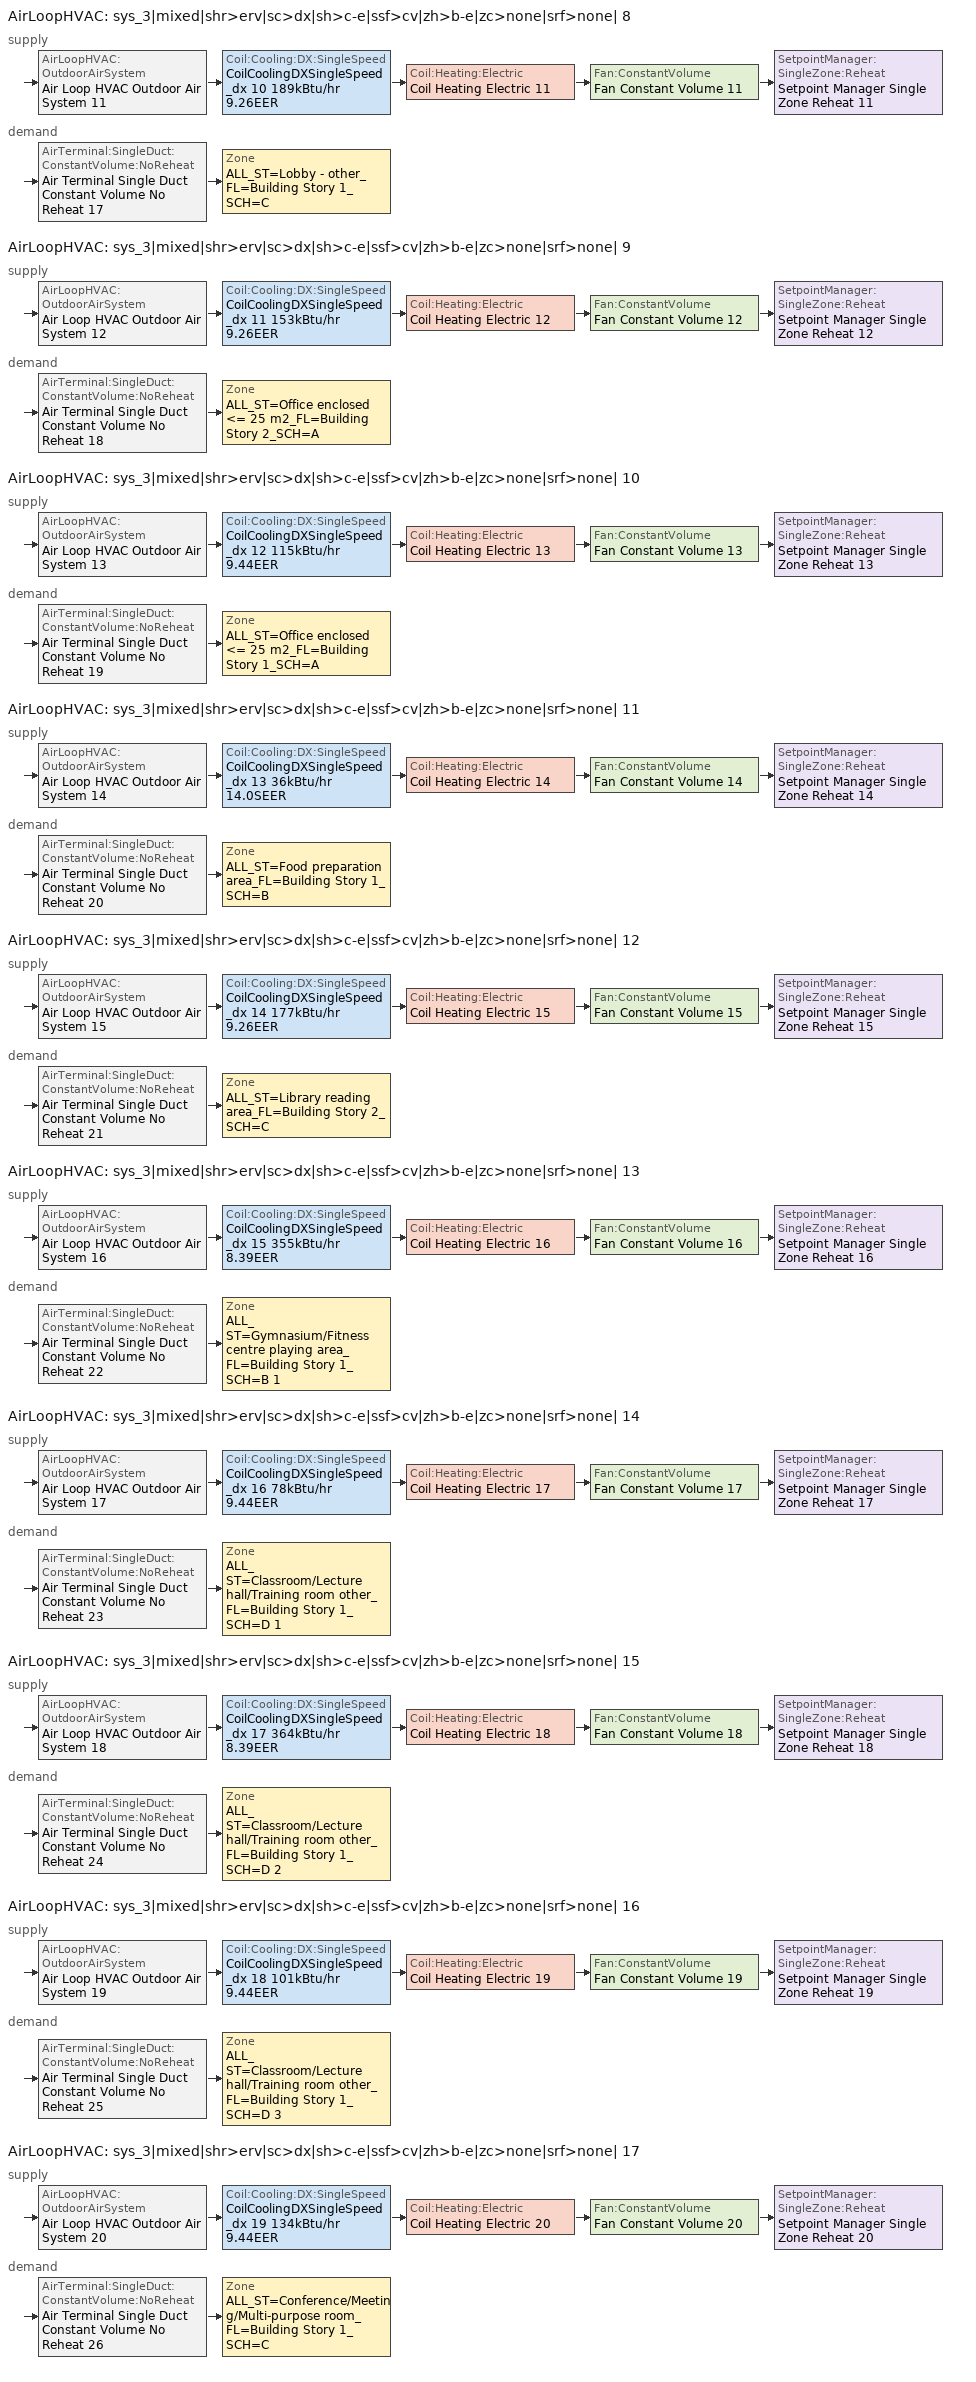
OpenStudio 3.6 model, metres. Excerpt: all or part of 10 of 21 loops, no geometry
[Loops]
AirLoopHVAC 'sys_3|mixed|shr>erv|sc>dx|sh>c-e|ssf>cv|zh>b-e|zc>none|srf>none| 8'
 supply: AirLoopHVAC:OutdoorAirSystem 'Air Loop HVAC Outdoor Air System 11' > Coil:Cooling:DX:SingleSpeed 'CoilCoolingDXSingleSpeed_dx 10 189kBtu/hr 9.26EER' > Coil:Heating:Electric 'Coil Heating Electric 11' > Fan:ConstantVolume 'Fan Constant Volume 11' > SetpointManager:SingleZone:Reheat 'Setpoint Manager Single Zone Reheat 11'
 demand: AirTerminal:SingleDuct:ConstantVolume:NoReheat 'Air Terminal Single Duct Constant Volume No Reheat 17' > Zone 'ALL_ST=Lobby - other_FL=Building Story 1_SCH=C'
AirLoopHVAC 'sys_3|mixed|shr>erv|sc>dx|sh>c-e|ssf>cv|zh>b-e|zc>none|srf>none| 9'
 supply: AirLoopHVAC:OutdoorAirSystem 'Air Loop HVAC Outdoor Air System 12' > Coil:Cooling:DX:SingleSpeed 'CoilCoolingDXSingleSpeed_dx 11 153kBtu/hr 9.26EER' > Coil:Heating:Electric 'Coil Heating Electric 12' > Fan:ConstantVolume 'Fan Constant Volume 12' > SetpointManager:SingleZone:Reheat 'Setpoint Manager Single Zone Reheat 12'
 demand: AirTerminal:SingleDuct:ConstantVolume:NoReheat 'Air Terminal Single Duct Constant Volume No Reheat 18' > Zone 'ALL_ST=Office enclosed <= 25 m2_FL=Building Story 2_SCH=A'
AirLoopHVAC 'sys_3|mixed|shr>erv|sc>dx|sh>c-e|ssf>cv|zh>b-e|zc>none|srf>none| 10'
 supply: AirLoopHVAC:OutdoorAirSystem 'Air Loop HVAC Outdoor Air System 13' > Coil:Cooling:DX:SingleSpeed 'CoilCoolingDXSingleSpeed_dx 12 115kBtu/hr 9.44EER' > Coil:Heating:Electric 'Coil Heating Electric 13' > Fan:ConstantVolume 'Fan Constant Volume 13' > SetpointManager:SingleZone:Reheat 'Setpoint Manager Single Zone Reheat 13'
 demand: AirTerminal:SingleDuct:ConstantVolume:NoReheat 'Air Terminal Single Duct Constant Volume No Reheat 19' > Zone 'ALL_ST=Office enclosed <= 25 m2_FL=Building Story 1_SCH=A'
AirLoopHVAC 'sys_3|mixed|shr>erv|sc>dx|sh>c-e|ssf>cv|zh>b-e|zc>none|srf>none| 11'
 supply: AirLoopHVAC:OutdoorAirSystem 'Air Loop HVAC Outdoor Air System 14' > Coil:Cooling:DX:SingleSpeed 'CoilCoolingDXSingleSpeed_dx 13 36kBtu/hr 14.0SEER' > Coil:Heating:Electric 'Coil Heating Electric 14' > Fan:ConstantVolume 'Fan Constant Volume 14' > SetpointManager:SingleZone:Reheat 'Setpoint Manager Single Zone Reheat 14'
 demand: AirTerminal:SingleDuct:ConstantVolume:NoReheat 'Air Terminal Single Duct Constant Volume No Reheat 20' > Zone 'ALL_ST=Food preparation area_FL=Building Story 1_SCH=B'
AirLoopHVAC 'sys_3|mixed|shr>erv|sc>dx|sh>c-e|ssf>cv|zh>b-e|zc>none|srf>none| 12'
 supply: AirLoopHVAC:OutdoorAirSystem 'Air Loop HVAC Outdoor Air System 15' > Coil:Cooling:DX:SingleSpeed 'CoilCoolingDXSingleSpeed_dx 14 177kBtu/hr 9.26EER' > Coil:Heating:Electric 'Coil Heating Electric 15' > Fan:ConstantVolume 'Fan Constant Volume 15' > SetpointManager:SingleZone:Reheat 'Setpoint Manager Single Zone Reheat 15'
 demand: AirTerminal:SingleDuct:ConstantVolume:NoReheat 'Air Terminal Single Duct Constant Volume No Reheat 21' > Zone 'ALL_ST=Library reading area_FL=Building Story 2_SCH=C'
AirLoopHVAC 'sys_3|mixed|shr>erv|sc>dx|sh>c-e|ssf>cv|zh>b-e|zc>none|srf>none| 13'
 supply: AirLoopHVAC:OutdoorAirSystem 'Air Loop HVAC Outdoor Air System 16' > Coil:Cooling:DX:SingleSpeed 'CoilCoolingDXSingleSpeed_dx 15 355kBtu/hr 8.39EER' > Coil:Heating:Electric 'Coil Heating Electric 16' > Fan:ConstantVolume 'Fan Constant Volume 16' > SetpointManager:SingleZone:Reheat 'Setpoint Manager Single Zone Reheat 16'
 demand: AirTerminal:SingleDuct:ConstantVolume:NoReheat 'Air Terminal Single Duct Constant Volume No Reheat 22' > Zone 'ALL_ST=Gymnasium/Fitness centre playing area_FL=Building Story 1_SCH=B 1'
AirLoopHVAC 'sys_3|mixed|shr>erv|sc>dx|sh>c-e|ssf>cv|zh>b-e|zc>none|srf>none| 14'
 supply: AirLoopHVAC:OutdoorAirSystem 'Air Loop HVAC Outdoor Air System 17' > Coil:Cooling:DX:SingleSpeed 'CoilCoolingDXSingleSpeed_dx 16 78kBtu/hr 9.44EER' > Coil:Heating:Electric 'Coil Heating Electric 17' > Fan:ConstantVolume 'Fan Constant Volume 17' > SetpointManager:SingleZone:Reheat 'Setpoint Manager Single Zone Reheat 17'
 demand: AirTerminal:SingleDuct:ConstantVolume:NoReheat 'Air Terminal Single Duct Constant Volume No Reheat 23' > Zone 'ALL_ST=Classroom/Lecture hall/Training room other_FL=Building Story 1_SCH=D 1'
AirLoopHVAC 'sys_3|mixed|shr>erv|sc>dx|sh>c-e|ssf>cv|zh>b-e|zc>none|srf>none| 15'
 supply: AirLoopHVAC:OutdoorAirSystem 'Air Loop HVAC Outdoor Air System 18' > Coil:Cooling:DX:SingleSpeed 'CoilCoolingDXSingleSpeed_dx 17 364kBtu/hr 8.39EER' > Coil:Heating:Electric 'Coil Heating Electric 18' > Fan:ConstantVolume 'Fan Constant Volume 18' > SetpointManager:SingleZone:Reheat 'Setpoint Manager Single Zone Reheat 18'
 demand: AirTerminal:SingleDuct:ConstantVolume:NoReheat 'Air Terminal Single Duct Constant Volume No Reheat 24' > Zone 'ALL_ST=Classroom/Lecture hall/Training room other_FL=Building Story 1_SCH=D 2'
AirLoopHVAC 'sys_3|mixed|shr>erv|sc>dx|sh>c-e|ssf>cv|zh>b-e|zc>none|srf>none| 16'
 supply: AirLoopHVAC:OutdoorAirSystem 'Air Loop HVAC Outdoor Air System 19' > Coil:Cooling:DX:SingleSpeed 'CoilCoolingDXSingleSpeed_dx 18 101kBtu/hr 9.44EER' > Coil:Heating:Electric 'Coil Heating Electric 19' > Fan:ConstantVolume 'Fan Constant Volume 19' > SetpointManager:SingleZone:Reheat 'Setpoint Manager Single Zone Reheat 19'
 demand: AirTerminal:SingleDuct:ConstantVolume:NoReheat 'Air Terminal Single Duct Constant Volume No Reheat 25' > Zone 'ALL_ST=Classroom/Lecture hall/Training room other_FL=Building Story 1_SCH=D 3'
AirLoopHVAC 'sys_3|mixed|shr>erv|sc>dx|sh>c-e|ssf>cv|zh>b-e|zc>none|srf>none| 17'
 supply: AirLoopHVAC:OutdoorAirSystem 'Air Loop HVAC Outdoor Air System 20' > Coil:Cooling:DX:SingleSpeed 'CoilCoolingDXSingleSpeed_dx 19 134kBtu/hr 9.44EER' > Coil:Heating:Electric 'Coil Heating Electric 20' > Fan:ConstantVolume 'Fan Constant Volume 20' > SetpointManager:SingleZone:Reheat 'Setpoint Manager Single Zone Reheat 20'
 demand: AirTerminal:SingleDuct:ConstantVolume:NoReheat 'Air Terminal Single Duct Constant Volume No Reheat 26' > Zone 'ALL_ST=Conference/Meeting/Multi-purpose room_FL=Building Story 1_SCH=C'
[Sizing:Zone] Zone Cooling Design Supply Air Temperature Input Method=TemperatureDifference; Zone Cooling Design Supply Air Temperature {C}=14; Zone Cooling Design Supply Air Temperature Difference {deltaC}=11; Zone Heating Design Supply Air Temperature Input Method=TemperatureDifference; Zone Heating Design Supply Air Temperature {C}=40; Zone Heating Design Supply Air Temperature Difference {deltaC}=21; Zone Cooling Design Supply Air Humidity Ratio {kg-H2O/kg-air}=0.0085; Zone Heating Design Supply Air Humidity Ratio {kg-H2O/kg-air}=0.008; Zone Heating Sizing Factor=1.3; Zone Cooling Sizing Factor=1.1; Cooling Design Air Flow Method=DesignDay; Heating Design Air Flow Method=DesignDay; Account for Dedicated Outdoor Air System=No; Dedicated Outdoor Air System Control Strategy=NeutralSupplyAir; Dedicated Outdoor Air Low Setpoint Temperature for Design {C}=autosize; Dedicated Outdoor Air High Setpoint Temperature for Design {C}=autosize; Zone Load Sizing Method=Sensible Load Only No Latent Load; Zone Latent Cooling Design Supply Air Humidity Ratio Input Method=HumidityRatioDifference; Zone Cooling Design Supply Air Humidity Ratio Difference {kgWater/kgDryAir}=0.005; Zone Latent Heating Design Supply Air Humidity Ratio Input Method=HumidityRatioDifference; Zone Humidification Design Supply Air Humidity Ratio Difference {kgWater/kgDryAir}=0.005
ALL_ST=Lobby - other_FL=Building Story 1_SCH=C; ALL_ST=Office enclosed <= 25 m2_FL=Building Story 2_SCH=A; ALL_ST=Office enclosed <= 25 m2_FL=Building Story 1_SCH=A; ALL_ST=Food preparation area_FL=Building Story 1_SCH=B; ALL_ST=Library reading area_FL=Building Story 2_SCH=C; ALL_ST=Gymnasium/Fitness centre playing area_FL=Building Story 1_SCH=B 1; ALL_ST=Classroom/Lecture hall/Training room other_FL=Building Story 1_SCH=D 1; ALL_ST=Classroom/Lecture hall/Training room other_FL=Building Story 1_SCH=D 2; ALL_ST=Classroom/Lecture hall/Training room other_FL=Building Story 1_SCH=D 3; ALL_ST=Conference/Meeting/Multi-purpose room_FL=Building Story 1_SCH=C
[Zone equipment]
ALL_ST=Lobby - other_FL=Building Story 1_SCH=C: Zone HVAC Baseboard Convective Electric 17, Air Terminal Single Duct Constant Volume No Reheat 17
ALL_ST=Office enclosed <= 25 m2_FL=Building Story 2_SCH=A: Zone HVAC Baseboard Convective Electric 18, Air Terminal Single Duct Constant Volume No Reheat 18
ALL_ST=Office enclosed <= 25 m2_FL=Building Story 1_SCH=A: Zone HVAC Baseboard Convective Electric 19, Air Terminal Single Duct Constant Volume No Reheat 19
ALL_ST=Food preparation area_FL=Building Story 1_SCH=B: Zone HVAC Baseboard Convective Electric 20, Air Terminal Single Duct Constant Volume No Reheat 20
ALL_ST=Library reading area_FL=Building Story 2_SCH=C: Zone HVAC Baseboard Convective Electric 21, Air Terminal Single Duct Constant Volume No Reheat 21
ALL_ST=Gymnasium/Fitness centre playing area_FL=Building Story 1_SCH=B 1: Zone HVAC Baseboard Convective Electric 22, Air Terminal Single Duct Constant Volume No Reheat 22
ALL_ST=Classroom/Lecture hall/Training room other_FL=Building Story 1_SCH=D 1: Zone HVAC Baseboard Convective Electric 23, Air Terminal Single Duct Constant Volume No Reheat 23
ALL_ST=Classroom/Lecture hall/Training room other_FL=Building Story 1_SCH=D 2: Zone HVAC Baseboard Convective Electric 24, Air Terminal Single Duct Constant Volume No Reheat 24
ALL_ST=Classroom/Lecture hall/Training room other_FL=Building Story 1_SCH=D 3: Zone HVAC Baseboard Convective Electric 25, Air Terminal Single Duct Constant Volume No Reheat 25
ALL_ST=Conference/Meeting/Multi-purpose room_FL=Building Story 1_SCH=C: Zone HVAC Baseboard Convective Electric 26, Air Terminal Single Duct Constant Volume No Reheat 26
[AirLoopHVAC] Design Supply Air Flow Rate {m3/s}=autosize; Design Return Air Flow Fraction of Supply Air Flow=1
Name | Availability Schedule
sys_3|mixed|shr>erv|sc>dx|sh>c-e|ssf>cv|zh>b-e|zc>none|srf>none| 8 | sys_3|mixed|shr>none|sc>dx|sh>c-e|ssf>cv|zh>b-e|zc>none|srf>none| 8 Occ Sch
sys_3|mixed|shr>erv|sc>dx|sh>c-e|ssf>cv|zh>b-e|zc>none|srf>none| 9 | sys_3|mixed|shr>none|sc>dx|sh>c-e|ssf>cv|zh>b-e|zc>none|srf>none| 9 Occ Sch
sys_3|mixed|shr>erv|sc>dx|sh>c-e|ssf>cv|zh>b-e|zc>none|srf>none| 10 | sys_3|mixed|shr>none|sc>dx|sh>c-e|ssf>cv|zh>b-e|zc>none|srf>none| 10 Occ Sch
sys_3|mixed|shr>erv|sc>dx|sh>c-e|ssf>cv|zh>b-e|zc>none|srf>none| 11 | sys_3|mixed|shr>none|sc>dx|sh>c-e|ssf>cv|zh>b-e|zc>none|srf>none| 11 Occ Sch
sys_3|mixed|shr>erv|sc>dx|sh>c-e|ssf>cv|zh>b-e|zc>none|srf>none| 12 | sys_3|mixed|shr>none|sc>dx|sh>c-e|ssf>cv|zh>b-e|zc>none|srf>none| 12 Occ Sch
sys_3|mixed|shr>erv|sc>dx|sh>c-e|ssf>cv|zh>b-e|zc>none|srf>none| 13 | sys_3|mixed|shr>none|sc>dx|sh>c-e|ssf>cv|zh>b-e|zc>none|srf>none| 13 Occ Sch
sys_3|mixed|shr>erv|sc>dx|sh>c-e|ssf>cv|zh>b-e|zc>none|srf>none| 14 | sys_3|mixed|shr>none|sc>dx|sh>c-e|ssf>cv|zh>b-e|zc>none|srf>none| 14 Occ Sch
sys_3|mixed|shr>erv|sc>dx|sh>c-e|ssf>cv|zh>b-e|zc>none|srf>none| 15 | sys_3|mixed|shr>none|sc>dx|sh>c-e|ssf>cv|zh>b-e|zc>none|srf>none| 15 Occ Sch
sys_3|mixed|shr>erv|sc>dx|sh>c-e|ssf>cv|zh>b-e|zc>none|srf>none| 16 | sys_3|mixed|shr>none|sc>dx|sh>c-e|ssf>cv|zh>b-e|zc>none|srf>none| 16 Occ Sch
sys_3|mixed|shr>erv|sc>dx|sh>c-e|ssf>cv|zh>b-e|zc>none|srf>none| 17 | sys_3|mixed|shr>none|sc>dx|sh>c-e|ssf>cv|zh>b-e|zc>none|srf>none| 17 Occ Sch
[Sizing:System] Type of Load to Size On=Sensible; Design Outdoor Air Flow Rate {m3/s}=Autosize; Central Heating Maximum System Air Flow Ratio=1; Preheat Design Temperature {C}=7; Preheat Design Humidity Ratio {kg-H2O/kg-Air}=0.008; Precool Design Temperature {C}=13; Precool Design Humidity Ratio {kg-H2O/kg-Air}=0.008; Central Cooling Design Supply Air Temperature {C}=13; Central Heating Design Supply Air Temperature {C}=43; Sizing Option=NonCoincident; 100% Outdoor Air in Cooling=No; 100% Outdoor Air in Heating=No; Central Cooling Design Supply Air Humidity Ratio {kg-H2O/kg-Air}=0.0085; Central Heating Design Supply Air Humidity Ratio {kg-H2O/kg-Air}=0.008; Cooling Design Air Flow Method=DesignDay; Cooling Design Air Flow Rate {m3/s}=0; Heating Design Air Flow Method=DesignDay; Heating Design Air Flow Rate {m3/s}=0; System Outdoor Air Method=ZoneSum; Zone Maximum Outdoor Air Fraction=1; Cooling Supply Air Flow Rate Per Floor Area {m3/s-m2}=0.00996765; Cooling Fraction of Autosized Cooling Supply Air Flow Rate=1; Cooling Supply Air Flow Rate Per Unit Cooling Capacity {m3/s-W}=3.94755e-05; Heating Supply Air Flow Rate Per Floor Area {m3/s-m2}=0.00996765; Heating Fraction of Autosized Heating Supply Air Flow Rate=1; Heating Fraction of Autosized Cooling Supply Air Flow Rate=1; Heating Supply Air Flow Rate Per Unit Heating Capacity {m3/s-W}=3.15882e-05; Cooling Design Capacity Method=CoolingDesignCapacity; Cooling Design Capacity {W}=autosize; Cooling Design Capacity Per Floor Area {W/m2}=234.7; Fraction of Autosized Cooling Design Capacity=1; Heating Design Capacity Method=HeatingDesignCapacity; Heating Design Capacity {W}=autosize; Heating Design Capacity Per Floor Area {W/m2}=157; Fraction of Autosized Heating Design Capacity=1; Central Cooling Capacity Control Method=OnOff; Occupant Diversity=autosize
sys_3|mixed|shr>erv|sc>dx|sh>c-e|ssf>cv|zh>b-e|zc>none|srf>none| 8; sys_3|mixed|shr>erv|sc>dx|sh>c-e|ssf>cv|zh>b-e|zc>none|srf>none| 9; sys_3|mixed|shr>erv|sc>dx|sh>c-e|ssf>cv|zh>b-e|zc>none|srf>none| 10; sys_3|mixed|shr>erv|sc>dx|sh>c-e|ssf>cv|zh>b-e|zc>none|srf>none| 11; sys_3|mixed|shr>erv|sc>dx|sh>c-e|ssf>cv|zh>b-e|zc>none|srf>none| 12; sys_3|mixed|shr>erv|sc>dx|sh>c-e|ssf>cv|zh>b-e|zc>none|srf>none| 13; sys_3|mixed|shr>erv|sc>dx|sh>c-e|ssf>cv|zh>b-e|zc>none|srf>none| 14; sys_3|mixed|shr>erv|sc>dx|sh>c-e|ssf>cv|zh>b-e|zc>none|srf>none| 15; sys_3|mixed|shr>erv|sc>dx|sh>c-e|ssf>cv|zh>b-e|zc>none|srf>none| 16; sys_3|mixed|shr>erv|sc>dx|sh>c-e|ssf>cv|zh>b-e|zc>none|srf>none| 17
[Fan:ConstantVolume] Availability Schedule=Always On Discrete; Fan Total Efficiency=0.39975; Pressure Rise {Pa}=640; Maximum Flow Rate {m3/s}=AutoSize; Motor Efficiency=0.615
Fan Constant Volume 11; Fan Constant Volume 12; Fan Constant Volume 13; Fan Constant Volume 14; Fan Constant Volume 15; Fan Constant Volume 16; Fan Constant Volume 17; Fan Constant Volume 18; Fan Constant Volume 19; Fan Constant Volume 20
[Coil:Cooling:DX:SingleSpeed] Availability Schedule=Always On Discrete; Rated Total Cooling Capacity {W}=autosize; Rated Sensible Heat Ratio=autosize; Rated Air Flow Rate {m3/s}=autosize; Rated Evaporator Fan Power Per Volume Flow Rate 2017 {W/(m3/s)}=773.3; Rated Evaporator Fan Power Per Volume Flow Rate 2023 {W/(m3/s)}=934.4; Total Cooling Capacity Function of Temperature Curve=DXCOOL-NECB2011-REF-CAPFT; Total Cooling Capacity Function of Flow Fraction Curve=DXCOOL-NECB2011-REF-CAPFFLOW; Energy Input Ratio Function of Temperature Curve=DXCOOL-NECB2011-REF-COOLEIRFT; Energy Input Ratio Function of Flow Fraction Curve=DXCOOL-NECB2011-REF-COOLEIRFFLOW; Part Load Fraction Correlation Curve=DXCOOL-NECB2011-REF-COOLPLFFPLR; Minimum Outdoor Dry-Bulb Temperature for Compressor Operation {C}=-25; Nominal Time for Condensate Removal to Begin {s}=0; Ratio of Initial Moisture Evaporation Rate and Steady State Latent Capacity=0; Maximum Cycling Rate {cycles/hr}=0; Latent Capacity Time Constant {s}=0; Condenser Type=AirCooled; Evaporative Condenser Effectiveness=0.9; Evaporative Condenser Air Flow Rate {m3/s}=autosize; Evaporative Condenser Pump Rated Power Consumption {W}=autosize; Crankcase Heater Capacity {W}=0; Maximum Outdoor Dry-Bulb Temperature for Crankcase Heater Operation {C}=10; Basin Heater Capacity {W/K}=0; Basin Heater Setpoint Temperature {C}=2
Name | Rated COP {W/W}
CoilCoolingDXSingleSpeed_dx 10 189kBtu/hr 9.26EER; CoilCoolingDXSingleSpeed_dx 11 153kBtu/hr 9.26EER; CoilCoolingDXSingleSpeed_dx 14 177kBtu/hr 9.26EER | 3.21949
CoilCoolingDXSingleSpeed_dx 12 115kBtu/hr 9.44EER; CoilCoolingDXSingleSpeed_dx 16 78kBtu/hr 9.44EER; CoilCoolingDXSingleSpeed_dx 18 101kBtu/hr 9.44EER; CoilCoolingDXSingleSpeed_dx 19 134kBtu/hr 9.44EER | 3.27943
CoilCoolingDXSingleSpeed_dx 13 36kBtu/hr 14.0SEER | 4.11713
CoilCoolingDXSingleSpeed_dx 15 355kBtu/hr 8.39EER; CoilCoolingDXSingleSpeed_dx 17 364kBtu/hr 8.39EER | 2.92983
[Coil:Heating:Electric] Availability Schedule=Always On Discrete
Coil Heating Electric 11; Coil Heating Electric 12; Coil Heating Electric 13; Coil Heating Electric 14; Coil Heating Electric 15; Coil Heating Electric 16; Coil Heating Electric 17; Coil Heating Electric 18; Coil Heating Electric 19; Coil Heating Electric 20
[Controller:OutdoorAir] Minimum Outdoor Air Flow Rate {m3/s}=autosize; Maximum Outdoor Air Flow Rate {m3/s}=Autosize; Economizer Control Action Type=ModulateFlow; Lockout Type=NoLockout; Minimum Limit Type=FixedMinimum; High Humidity Control=No; Heat Recovery Bypass Control Type=BypassWhenOAFlowGreaterThanMinimum
Name | Economizer Control Type | Minimum Outdoor Air Schedule | Controller Mechanical Ventilation | Economizer Maximum Limit Dry-Bulb Temperature {C} | Economizer Maximum Limit Enthalpy {J/kg} | Economizer Minimum Limit Dry-Bulb Temperature {C}
Controller Outdoor Air 11 | DifferentialEnthalpy | sys_3|mixed|shr>none|sc>dx|sh>c-e|ssf>cv|zh>b-e|zc>none|srf>none| 8 Occ Sch | Controller Mechanical Ventilation 11
Controller Outdoor Air 12 | DifferentialEnthalpy | sys_3|mixed|shr>none|sc>dx|sh>c-e|ssf>cv|zh>b-e|zc>none|srf>none| 9 Occ Sch | Controller Mechanical Ventilation 12
Controller Outdoor Air 13 | DifferentialEnthalpy | sys_3|mixed|shr>none|sc>dx|sh>c-e|ssf>cv|zh>b-e|zc>none|srf>none| 10 Occ Sch | Controller Mechanical Ventilation 13
Controller Outdoor Air 14 | NoEconomizer | sys_3|mixed|shr>none|sc>dx|sh>c-e|ssf>cv|zh>b-e|zc>none|srf>none| 11 Occ Sch | Controller Mechanical Ventilation 14 | 28 | 64000 | -100
Controller Outdoor Air 15 | DifferentialEnthalpy | sys_3|mixed|shr>none|sc>dx|sh>c-e|ssf>cv|zh>b-e|zc>none|srf>none| 12 Occ Sch | Controller Mechanical Ventilation 15
Controller Outdoor Air 16 | DifferentialEnthalpy | sys_3|mixed|shr>none|sc>dx|sh>c-e|ssf>cv|zh>b-e|zc>none|srf>none| 13 Occ Sch | Controller Mechanical Ventilation 16
Controller Outdoor Air 17 | DifferentialEnthalpy | sys_3|mixed|shr>none|sc>dx|sh>c-e|ssf>cv|zh>b-e|zc>none|srf>none| 14 Occ Sch | Controller Mechanical Ventilation 17
Controller Outdoor Air 18 | DifferentialEnthalpy | sys_3|mixed|shr>none|sc>dx|sh>c-e|ssf>cv|zh>b-e|zc>none|srf>none| 15 Occ Sch | Controller Mechanical Ventilation 18
Controller Outdoor Air 19 | DifferentialEnthalpy | sys_3|mixed|shr>none|sc>dx|sh>c-e|ssf>cv|zh>b-e|zc>none|srf>none| 16 Occ Sch | Controller Mechanical Ventilation 19
Controller Outdoor Air 20 | DifferentialEnthalpy | sys_3|mixed|shr>none|sc>dx|sh>c-e|ssf>cv|zh>b-e|zc>none|srf>none| 17 Occ Sch | Controller Mechanical Ventilation 20
[Controller:MechanicalVentilation] Availability Schedule=Always On Discrete; System Outdoor Air Method=ZoneSum
Controller Mechanical Ventilation 11; Controller Mechanical Ventilation 12; Controller Mechanical Ventilation 13; Controller Mechanical Ventilation 14; Controller Mechanical Ventilation 15; Controller Mechanical Ventilation 16; Controller Mechanical Ventilation 17; Controller Mechanical Ventilation 18; Controller Mechanical Ventilation 19; Controller Mechanical Ventilation 20
[AirLoopHVAC:OutdoorAirSystem]
Name | Controller
Air Loop HVAC Outdoor Air System 11 | Controller Outdoor Air 11
Air Loop HVAC Outdoor Air System 12 | Controller Outdoor Air 12
Air Loop HVAC Outdoor Air System 13 | Controller Outdoor Air 13
Air Loop HVAC Outdoor Air System 14 | Controller Outdoor Air 14
Air Loop HVAC Outdoor Air System 15 | Controller Outdoor Air 15
Air Loop HVAC Outdoor Air System 16 | Controller Outdoor Air 16
Air Loop HVAC Outdoor Air System 17 | Controller Outdoor Air 17
Air Loop HVAC Outdoor Air System 18 | Controller Outdoor Air 18
Air Loop HVAC Outdoor Air System 19 | Controller Outdoor Air 19
Air Loop HVAC Outdoor Air System 20 | Controller Outdoor Air 20
[SetpointManager:SingleZone:Reheat] Minimum Supply Air Temperature {C}=13; Maximum Supply Air Temperature {C}=43
Name | Control Zone | Setpoint Node or NodeList
Setpoint Manager Single Zone Reheat 11 | ALL_ST=Lobby - other_FL=Building Story 1_SCH=C | sys_3|mixed|shr>erv|sc>dx|sh>c-e|ssf>cv|zh>b-e|zc>none|srf>none| 8 Supply Outlet Node
Setpoint Manager Single Zone Reheat 12 | ALL_ST=Office enclosed <= 25 m2_FL=Building Story 2_SCH=A | sys_3|mixed|shr>erv|sc>dx|sh>c-e|ssf>cv|zh>b-e|zc>none|srf>none| 9 Supply Outlet Node
Setpoint Manager Single Zone Reheat 13 | ALL_ST=Office enclosed <= 25 m2_FL=Building Story 1_SCH=A | sys_3|mixed|shr>erv|sc>dx|sh>c-e|ssf>cv|zh>b-e|zc>none|srf>none| 10 Supply Outlet Node
Setpoint Manager Single Zone Reheat 14 | ALL_ST=Food preparation area_FL=Building Story 1_SCH=B | sys_3|mixed|shr>erv|sc>dx|sh>c-e|ssf>cv|zh>b-e|zc>none|srf>none| 11 Supply Outlet Node
Setpoint Manager Single Zone Reheat 15 | ALL_ST=Library reading area_FL=Building Story 2_SCH=C | sys_3|mixed|shr>erv|sc>dx|sh>c-e|ssf>cv|zh>b-e|zc>none|srf>none| 12 Supply Outlet Node
Setpoint Manager Single Zone Reheat 16 | ALL_ST=Gymnasium/Fitness centre playing area_FL=Building Story 1_SCH=B 1 | sys_3|mixed|shr>erv|sc>dx|sh>c-e|ssf>cv|zh>b-e|zc>none|srf>none| 13 Supply Outlet Node
Setpoint Manager Single Zone Reheat 17 | ALL_ST=Classroom/Lecture hall/Training room other_FL=Building Story 1_SCH=D 1 | sys_3|mixed|shr>erv|sc>dx|sh>c-e|ssf>cv|zh>b-e|zc>none|srf>none| 14 Supply Outlet Node
Setpoint Manager Single Zone Reheat 18 | ALL_ST=Classroom/Lecture hall/Training room other_FL=Building Story 1_SCH=D 2 | sys_3|mixed|shr>erv|sc>dx|sh>c-e|ssf>cv|zh>b-e|zc>none|srf>none| 15 Supply Outlet Node
Setpoint Manager Single Zone Reheat 19 | ALL_ST=Classroom/Lecture hall/Training room other_FL=Building Story 1_SCH=D 3 | sys_3|mixed|shr>erv|sc>dx|sh>c-e|ssf>cv|zh>b-e|zc>none|srf>none| 16 Supply Outlet Node
Setpoint Manager Single Zone Reheat 20 | ALL_ST=Conference/Meeting/Multi-purpose room_FL=Building Story 1_SCH=C | sys_3|mixed|shr>erv|sc>dx|sh>c-e|ssf>cv|zh>b-e|zc>none|srf>none| 17 Supply Outlet Node
[ZoneHVAC:Baseboard:Convective:Electric] Availability Schedule=Always On Discrete; Nominal Capacity {W}=autosize; Efficiency=1
Zone HVAC Baseboard Convective Electric 17; Zone HVAC Baseboard Convective Electric 18; Zone HVAC Baseboard Convective Electric 19; Zone HVAC Baseboard Convective Electric 20; Zone HVAC Baseboard Convective Electric 21; Zone HVAC Baseboard Convective Electric 22; Zone HVAC Baseboard Convective Electric 23; Zone HVAC Baseboard Convective Electric 24; Zone HVAC Baseboard Convective Electric 25; Zone HVAC Baseboard Convective Electric 26
[AirTerminal:SingleDuct:ConstantVolume:NoReheat] Availability Schedule=Always On Discrete; Maximum Air Flow Rate {m3/s}=AutoSize
Air Terminal Single Duct Constant Volume No Reheat 17; Air Terminal Single Duct Constant Volume No Reheat 18; Air Terminal Single Duct Constant Volume No Reheat 19; Air Terminal Single Duct Constant Volume No Reheat 20; Air Terminal Single Duct Constant Volume No Reheat 21; Air Terminal Single Duct Constant Volume No Reheat 22; Air Terminal Single Duct Constant Volume No Reheat 23; Air Terminal Single Duct Constant Volume No Reheat 24; Air Terminal Single Duct Constant Volume No Reheat 25; Air Terminal Single Duct Constant Volume No Reheat 26
[HeatExchanger:AirToAir:SensibleAndLatent] Availability Schedule=Always On Discrete; Nominal Supply Air Flow Rate {m3/s}=autosize; Sensible Effectiveness at 100% Heating Air Flow=0.5; Latent Effectiveness at 100% Heating Air Flow=0.5; Sensible Effectiveness at 75% Heating Air Flow=0.5; Latent Effectiveness at 75% Heating Air Flow=0.5; Sensible Effectiveness at 100% Cooling Air Flow=0.5; Latent Effectiveness at 100% Cooling Air Flow=0.5; Sensible Effectiveness at 75% Cooling Air Flow=0.5; Latent Effectiveness at 75% Cooling Air Flow=0.5; Supply Air Outlet Temperature Control=Yes; Heat Exchanger Type=Rotary; Frost Control Type=ExhaustOnly; Threshold Temperature {C}=-23.3; Initial Defrost Time Fraction=0.167; Rate of Defrost Time Fraction Increase {1/K}=1.44; Economizer Lockout=Yes
Name | Nominal Electric Power {W}
sys_3|mixed|shr>none|sc>dx|sh>c-e|ssf>cv|zh>b-e|zc>none|srf>none| 17 ERV | 1755.81
sys_3|mixed|shr>none|sc>dx|sh>c-e|ssf>cv|zh>b-e|zc>none|srf>none| 2 ERV | 2779.3
sys_3|mixed|shr>none|sc>dx|sh>c-e|ssf>cv|zh>b-e|zc>none|srf>none| 3 ERV | 8152.61
sys_3|mixed|shr>none|sc>dx|sh>c-e|ssf>cv|zh>b-e|zc>none|srf>none| 4 ERV | 861.901
sys_3|mixed|shr>none|sc>dx|sh>c-e|ssf>cv|zh>b-e|zc>none|srf>none| 5 ERV; sys_3|mixed|shr>none|sc>dx|sh>c-e|ssf>cv|zh>b-e|zc>none|srf>none| 7 ERV | 3961.89
sys_3|mixed|shr>none|sc>dx|sh>c-e|ssf>cv|zh>b-e|zc>none|srf>none| 6 ERV; sys_3|mixed|shr>none|sc>dx|sh>c-e|ssf>cv|zh>b-e|zc>none|srf>none| 8 ERV | 2346.29
sys_3|mixed|shr>none|sc>dx|sh>c-e|ssf>cv|zh>b-e|zc>none|srf>none| 9 ERV | 321.472
sys_4|mixed|shr>none|sc>dx|sh>c-e|ssf>cv|zh>b-e|zc>none|srf>none| ERV | 2346.287
sys_4|mixed|shr>none|sc>dx|sh>c-e|ssf>cv|zh>b-e|zc>none|srf>none| 1 ERV | 940.085
[SetpointManager:OutdoorAirPretreat] Minimum Setpoint Temperature {C}=-99; Maximum Setpoint Temperature {C}=99; Minimum Setpoint Humidity Ratio {kgWater/kgDryAir}=1e-05; Maximum Setpoint Humidity Ratio {kgWater/kgDryAir}=1
Name | Setpoint Node or NodeList
Setpoint Manager Outdoor Air Pretreat 1 | sys_3|mixed|shr>none|sc>dx|sh>c-e|ssf>cv|zh>b-e|zc>none|srf>none| ERV Primary Outlet Air Node
Setpoint Manager Outdoor Air Pretreat 2 | sys_3|mixed|shr>none|sc>dx|sh>c-e|ssf>cv|zh>b-e|zc>none|srf>none| 1 ERV Primary Outlet Air Node
Setpoint Manager Outdoor Air Pretreat 3 | sys_3|mixed|shr>none|sc>dx|sh>c-e|ssf>cv|zh>b-e|zc>none|srf>none| 10 ERV Primary Outlet Air Node
Setpoint Manager Outdoor Air Pretreat 4 | sys_3|mixed|shr>none|sc>dx|sh>c-e|ssf>cv|zh>b-e|zc>none|srf>none| 11 ERV Primary Outlet Air Node
Setpoint Manager Outdoor Air Pretreat 5 | sys_3|mixed|shr>none|sc>dx|sh>c-e|ssf>cv|zh>b-e|zc>none|srf>none| 12 ERV Primary Outlet Air Node
Setpoint Manager Outdoor Air Pretreat 6 | sys_3|mixed|shr>none|sc>dx|sh>c-e|ssf>cv|zh>b-e|zc>none|srf>none| 13 ERV Primary Outlet Air Node
Setpoint Manager Outdoor Air Pretreat 7 | sys_3|mixed|shr>none|sc>dx|sh>c-e|ssf>cv|zh>b-e|zc>none|srf>none| 14 ERV Primary Outlet Air Node
Setpoint Manager Outdoor Air Pretreat 8 | sys_3|mixed|shr>none|sc>dx|sh>c-e|ssf>cv|zh>b-e|zc>none|srf>none| 15 ERV Primary Outlet Air Node
Setpoint Manager Outdoor Air Pretreat 9 | sys_3|mixed|shr>none|sc>dx|sh>c-e|ssf>cv|zh>b-e|zc>none|srf>none| 16 ERV Primary Outlet Air Node
Setpoint Manager Outdoor Air Pretreat 10 | sys_3|mixed|shr>none|sc>dx|sh>c-e|ssf>cv|zh>b-e|zc>none|srf>none| 17 ERV Primary Outlet Air Node
Setpoint Manager Outdoor Air Pretreat 11 | sys_3|mixed|shr>none|sc>dx|sh>c-e|ssf>cv|zh>b-e|zc>none|srf>none| 2 ERV Primary Outlet Air Node
Setpoint Manager Outdoor Air Pretreat 12 | sys_3|mixed|shr>none|sc>dx|sh>c-e|ssf>cv|zh>b-e|zc>none|srf>none| 3 ERV Primary Outlet Air Node
Setpoint Manager Outdoor Air Pretreat 13 | sys_3|mixed|shr>none|sc>dx|sh>c-e|ssf>cv|zh>b-e|zc>none|srf>none| 4 ERV Primary Outlet Air Node
Setpoint Manager Outdoor Air Pretreat 14 | sys_3|mixed|shr>none|sc>dx|sh>c-e|ssf>cv|zh>b-e|zc>none|srf>none| 5 ERV Primary Outlet Air Node
Setpoint Manager Outdoor Air Pretreat 15 | sys_3|mixed|shr>none|sc>dx|sh>c-e|ssf>cv|zh>b-e|zc>none|srf>none| 6 ERV Primary Outlet Air Node
Setpoint Manager Outdoor Air Pretreat 16 | sys_3|mixed|shr>none|sc>dx|sh>c-e|ssf>cv|zh>b-e|zc>none|srf>none| 7 ERV Primary Outlet Air Node
Setpoint Manager Outdoor Air Pretreat 17 | sys_3|mixed|shr>none|sc>dx|sh>c-e|ssf>cv|zh>b-e|zc>none|srf>none| 8 ERV Primary Outlet Air Node
Setpoint Manager Outdoor Air Pretreat 18 | sys_3|mixed|shr>none|sc>dx|sh>c-e|ssf>cv|zh>b-e|zc>none|srf>none| 9 ERV Primary Outlet Air Node
Setpoint Manager Outdoor Air Pretreat 19 | sys_4|mixed|shr>none|sc>dx|sh>c-e|ssf>cv|zh>b-e|zc>none|srf>none| ERV Primary Outlet Air Node
Setpoint Manager Outdoor Air Pretreat 20 | sys_4|mixed|shr>none|sc>dx|sh>c-e|ssf>cv|zh>b-e|zc>none|srf>none| 1 ERV Primary Outlet Air Node
[EnergyManagementSystem:Sensor] Output Variable or Output Meter Index Key=Environment; Output Variable or Output Meter=Site Outdoor Air Drybulb Temperature
OAT; OAT_1; OAT_2; OAT_3; OAT_4; OAT_5; OAT_6; OAT_7
[EnergyManagementSystem:Actuator]
sys3mixedshrnonescdxshcessfcvzhbezcnonesrfnoneHtgSch0: Actuated Component=NECB-D-Thermostat Setpoint-Heating; Actuated Component Type=Schedule:Year; Actuated Component Control Type=Schedule Value
[Schedule:Ruleset]
Name | Default Day Schedule | Summer Design Day Schedule | Winter Design Day Schedule
sys_3|mixed|shr>none|sc>dx|sh>c-e|ssf>cv|zh>b-e|zc>none|srf>none| 10 Occ Sch | sys_3|mixed|shr>none|sc>dx|sh>c-e|ssf>cv|zh>b-e|zc>none|srf>none| 10 Occ Sch Default | sys_3|mixed|shr>none|sc>dx|sh>c-e|ssf>cv|zh>b-e|zc>none|srf>none| 10 Occ Sch Summer Design Day | sys_3|mixed|shr>none|sc>dx|sh>c-e|ssf>cv|zh>b-e|zc>none|srf>none| 10 Occ Sch Winter Design Day
sys_3|mixed|shr>none|sc>dx|sh>c-e|ssf>cv|zh>b-e|zc>none|srf>none| 11 Occ Sch | sys_3|mixed|shr>none|sc>dx|sh>c-e|ssf>cv|zh>b-e|zc>none|srf>none| 11 Occ Sch Default | sys_3|mixed|shr>none|sc>dx|sh>c-e|ssf>cv|zh>b-e|zc>none|srf>none| 11 Occ Sch Summer Design Day | sys_3|mixed|shr>none|sc>dx|sh>c-e|ssf>cv|zh>b-e|zc>none|srf>none| 11 Occ Sch Winter Design Day
sys_3|mixed|shr>none|sc>dx|sh>c-e|ssf>cv|zh>b-e|zc>none|srf>none| 12 Occ Sch | sys_3|mixed|shr>none|sc>dx|sh>c-e|ssf>cv|zh>b-e|zc>none|srf>none| 12 Occ Sch Default | sys_3|mixed|shr>none|sc>dx|sh>c-e|ssf>cv|zh>b-e|zc>none|srf>none| 12 Occ Sch Summer Design Day | sys_3|mixed|shr>none|sc>dx|sh>c-e|ssf>cv|zh>b-e|zc>none|srf>none| 12 Occ Sch Winter Design Day
sys_3|mixed|shr>none|sc>dx|sh>c-e|ssf>cv|zh>b-e|zc>none|srf>none| 13 Occ Sch | sys_3|mixed|shr>none|sc>dx|sh>c-e|ssf>cv|zh>b-e|zc>none|srf>none| 13 Occ Sch Default | sys_3|mixed|shr>none|sc>dx|sh>c-e|ssf>cv|zh>b-e|zc>none|srf>none| 13 Occ Sch Summer Design Day | sys_3|mixed|shr>none|sc>dx|sh>c-e|ssf>cv|zh>b-e|zc>none|srf>none| 13 Occ Sch Winter Design Day
sys_3|mixed|shr>none|sc>dx|sh>c-e|ssf>cv|zh>b-e|zc>none|srf>none| 14 Occ Sch | sys_3|mixed|shr>none|sc>dx|sh>c-e|ssf>cv|zh>b-e|zc>none|srf>none| 14 Occ Sch Default | sys_3|mixed|shr>none|sc>dx|sh>c-e|ssf>cv|zh>b-e|zc>none|srf>none| 14 Occ Sch Summer Design Day | sys_3|mixed|shr>none|sc>dx|sh>c-e|ssf>cv|zh>b-e|zc>none|srf>none| 14 Occ Sch Winter Design Day
sys_3|mixed|shr>none|sc>dx|sh>c-e|ssf>cv|zh>b-e|zc>none|srf>none| 15 Occ Sch | sys_3|mixed|shr>none|sc>dx|sh>c-e|ssf>cv|zh>b-e|zc>none|srf>none| 15 Occ Sch Default | sys_3|mixed|shr>none|sc>dx|sh>c-e|ssf>cv|zh>b-e|zc>none|srf>none| 15 Occ Sch Summer Design Day | sys_3|mixed|shr>none|sc>dx|sh>c-e|ssf>cv|zh>b-e|zc>none|srf>none| 15 Occ Sch Winter Design Day
sys_3|mixed|shr>none|sc>dx|sh>c-e|ssf>cv|zh>b-e|zc>none|srf>none| 16 Occ Sch | sys_3|mixed|shr>none|sc>dx|sh>c-e|ssf>cv|zh>b-e|zc>none|srf>none| 16 Occ Sch Default | sys_3|mixed|shr>none|sc>dx|sh>c-e|ssf>cv|zh>b-e|zc>none|srf>none| 16 Occ Sch Summer Design Day | sys_3|mixed|shr>none|sc>dx|sh>c-e|ssf>cv|zh>b-e|zc>none|srf>none| 16 Occ Sch Winter Design Day
sys_3|mixed|shr>none|sc>dx|sh>c-e|ssf>cv|zh>b-e|zc>none|srf>none| 17 Occ Sch | sys_3|mixed|shr>none|sc>dx|sh>c-e|ssf>cv|zh>b-e|zc>none|srf>none| 17 Occ Sch Default | sys_3|mixed|shr>none|sc>dx|sh>c-e|ssf>cv|zh>b-e|zc>none|srf>none| 17 Occ Sch Summer Design Day | sys_3|mixed|shr>none|sc>dx|sh>c-e|ssf>cv|zh>b-e|zc>none|srf>none| 17 Occ Sch Winter Design Day
sys_3|mixed|shr>none|sc>dx|sh>c-e|ssf>cv|zh>b-e|zc>none|srf>none| 8 Occ Sch | sys_3|mixed|shr>none|sc>dx|sh>c-e|ssf>cv|zh>b-e|zc>none|srf>none| 8 Occ Sch Default | sys_3|mixed|shr>none|sc>dx|sh>c-e|ssf>cv|zh>b-e|zc>none|srf>none| 8 Occ Sch Summer Design Day | sys_3|mixed|shr>none|sc>dx|sh>c-e|ssf>cv|zh>b-e|zc>none|srf>none| 8 Occ Sch Winter Design Day
sys_3|mixed|shr>none|sc>dx|sh>c-e|ssf>cv|zh>b-e|zc>none|srf>none| 9 Occ Sch | sys_3|mixed|shr>none|sc>dx|sh>c-e|ssf>cv|zh>b-e|zc>none|srf>none| 9 Occ Sch Default | sys_3|mixed|shr>none|sc>dx|sh>c-e|ssf>cv|zh>b-e|zc>none|srf>none| 9 Occ Sch Summer Design Day | sys_3|mixed|shr>none|sc>dx|sh>c-e|ssf>cv|zh>b-e|zc>none|srf>none| 9 Occ Sch Winter Design Day
[Schedule:Day]
sys_3|mixed|shr>none|sc>dx|sh>c-e|ssf>cv|zh>b-e|zc>none|srf>none| 10 Occ Sch Default; sys_3|mixed|shr>none|sc>dx|sh>c-e|ssf>cv|zh>b-e|zc>none|srf>none| 9 Occ Sch Default: 8, 0, 0, 19, 0, 1, 24, 0, 0
sys_3|mixed|shr>none|sc>dx|sh>c-e|ssf>cv|zh>b-e|zc>none|srf>none| 10 Occ Sch Winter Design Day; sys_3|mixed|shr>none|sc>dx|sh>c-e|ssf>cv|zh>b-e|zc>none|srf>none| 10 Occ Sch Summer Design Day; sys_3|mixed|shr>none|sc>dx|sh>c-e|ssf>cv|zh>b-e|zc>none|srf>none| 11 Occ Sch Winter Design Day; sys_3|mixed|shr>none|sc>dx|sh>c-e|ssf>cv|zh>b-e|zc>none|srf>none| 11 Occ Sch Summer Design Day; sys_3|mixed|shr>none|sc>dx|sh>c-e|ssf>cv|zh>b-e|zc>none|srf>none| 12 Occ Sch Winter Design Day; sys_3|mixed|shr>none|sc>dx|sh>c-e|ssf>cv|zh>b-e|zc>none|srf>none| 12 Occ Sch Summer Design Day; sys_3|mixed|shr>none|sc>dx|sh>c-e|ssf>cv|zh>b-e|zc>none|srf>none| 13 Occ Sch Winter Design Day; sys_3|mixed|shr>none|sc>dx|sh>c-e|ssf>cv|zh>b-e|zc>none|srf>none| 13 Occ Sch Summer Design Day; sys_3|mixed|shr>none|sc>dx|sh>c-e|ssf>cv|zh>b-e|zc>none|srf>none| 14 Occ Sch Winter Design Day; sys_3|mixed|shr>none|sc>dx|sh>c-e|ssf>cv|zh>b-e|zc>none|srf>none| 14 Occ Sch Summer Design Day; sys_3|mixed|shr>none|sc>dx|sh>c-e|ssf>cv|zh>b-e|zc>none|srf>none| 15 Occ Sch Winter Design Day; sys_3|mixed|shr>none|sc>dx|sh>c-e|ssf>cv|zh>b-e|zc>none|srf>none| 15 Occ Sch Summer Design Day; sys_3|mixed|shr>none|sc>dx|sh>c-e|ssf>cv|zh>b-e|zc>none|srf>none| 16 Occ Sch Winter Design Day; sys_3|mixed|shr>none|sc>dx|sh>c-e|ssf>cv|zh>b-e|zc>none|srf>none| 16 Occ Sch Summer Design Day; sys_3|mixed|shr>none|sc>dx|sh>c-e|ssf>cv|zh>b-e|zc>none|srf>none| 17 Occ Sch Winter Design Day; sys_3|mixed|shr>none|sc>dx|sh>c-e|ssf>cv|zh>b-e|zc>none|srf>none| 17 Occ Sch Summer Design Day; sys_3|mixed|shr>none|sc>dx|sh>c-e|ssf>cv|zh>b-e|zc>none|srf>none| 8 Occ Sch Winter Design Day; sys_3|mixed|shr>none|sc>dx|sh>c-e|ssf>cv|zh>b-e|zc>none|srf>none| 8 Occ Sch Summer Design Day; sys_3|mixed|shr>none|sc>dx|sh>c-e|ssf>cv|zh>b-e|zc>none|srf>none| 9 Occ Sch Winter Design Day; sys_3|mixed|shr>none|sc>dx|sh>c-e|ssf>cv|zh>b-e|zc>none|srf>none| 9 Occ Sch Summer Design Day: 24, 0, 1
sys_3|mixed|shr>none|sc>dx|sh>c-e|ssf>cv|zh>b-e|zc>none|srf>none| 10 Occ Sch Sunday; sys_3|mixed|shr>none|sc>dx|sh>c-e|ssf>cv|zh>b-e|zc>none|srf>none| 14 Occ Sch Sunday; sys_3|mixed|shr>none|sc>dx|sh>c-e|ssf>cv|zh>b-e|zc>none|srf>none| 15 Occ Sch Sunday; sys_3|mixed|shr>none|sc>dx|sh>c-e|ssf>cv|zh>b-e|zc>none|srf>none| 16 Occ Sch Sunday; sys_3|mixed|shr>none|sc>dx|sh>c-e|ssf>cv|zh>b-e|zc>none|srf>none| 9 Occ Sch Sunday: 24, 0, 0
sys_3|mixed|shr>none|sc>dx|sh>c-e|ssf>cv|zh>b-e|zc>none|srf>none| 11 Occ Sch Default; sys_3|mixed|shr>none|sc>dx|sh>c-e|ssf>cv|zh>b-e|zc>none|srf>none| 13 Occ Sch Default: 1, 0, 1, 10, 0, 0, 24, 0, 1
sys_3|mixed|shr>none|sc>dx|sh>c-e|ssf>cv|zh>b-e|zc>none|srf>none| 11 Occ Sch Saturday; sys_3|mixed|shr>none|sc>dx|sh>c-e|ssf>cv|zh>b-e|zc>none|srf>none| 13 Occ Sch Saturday: 2, 0, 1, 10, 0, 0, 24, 0, 1
sys_3|mixed|shr>none|sc>dx|sh>c-e|ssf>cv|zh>b-e|zc>none|srf>none| 11 Occ Sch Sunday; sys_3|mixed|shr>none|sc>dx|sh>c-e|ssf>cv|zh>b-e|zc>none|srf>none| 13 Occ Sch Sunday: 1, 0, 0, 2, 0, 1, 11, 0, 0, 23, 0, 1, 24, 0, 0
sys_3|mixed|shr>none|sc>dx|sh>c-e|ssf>cv|zh>b-e|zc>none|srf>none| 12 Occ Sch Default; sys_3|mixed|shr>none|sc>dx|sh>c-e|ssf>cv|zh>b-e|zc>none|srf>none| 17 Occ Sch Default; sys_3|mixed|shr>none|sc>dx|sh>c-e|ssf>cv|zh>b-e|zc>none|srf>none| 8 Occ Sch Default: 9, 0, 0, 21, 0, 1, 24, 0, 0
sys_3|mixed|shr>none|sc>dx|sh>c-e|ssf>cv|zh>b-e|zc>none|srf>none| 12 Occ Sch Sunday; sys_3|mixed|shr>none|sc>dx|sh>c-e|ssf>cv|zh>b-e|zc>none|srf>none| 17 Occ Sch Sunday; sys_3|mixed|shr>none|sc>dx|sh>c-e|ssf>cv|zh>b-e|zc>none|srf>none| 8 Occ Sch Sunday: 9, 0, 0, 19, 0, 1, 24, 0, 0
sys_3|mixed|shr>none|sc>dx|sh>c-e|ssf>cv|zh>b-e|zc>none|srf>none| 14 Occ Sch Default; sys_3|mixed|shr>none|sc>dx|sh>c-e|ssf>cv|zh>b-e|zc>none|srf>none| 15 Occ Sch Default; sys_3|mixed|shr>none|sc>dx|sh>c-e|ssf>cv|zh>b-e|zc>none|srf>none| 16 Occ Sch Default: 9, 0, 0, 18, 0, 1, 19, 0, 0, 22, 0, 1, 24, 0, 0
[Schedule:Rule] Date Specification Type=DateRange; Start Month=1; Start Day=1; End Month=12; End Day=31
Name | Schedule Ruleset | Rule Order | Day Schedule | Apply Sunday | Apply Saturday
sys_3|mixed|shr>none|sc>dx|sh>c-e|ssf>cv|zh>b-e|zc>none|srf>none| 10 Occ Sch Sunday Rule | sys_3|mixed|shr>none|sc>dx|sh>c-e|ssf>cv|zh>b-e|zc>none|srf>none| 10 Occ Sch | 0 | sys_3|mixed|shr>none|sc>dx|sh>c-e|ssf>cv|zh>b-e|zc>none|srf>none| 10 Occ Sch Sunday | Yes | Yes
sys_3|mixed|shr>none|sc>dx|sh>c-e|ssf>cv|zh>b-e|zc>none|srf>none| 11 Occ Sch Saturday Rule | sys_3|mixed|shr>none|sc>dx|sh>c-e|ssf>cv|zh>b-e|zc>none|srf>none| 11 Occ Sch | 1 | sys_3|mixed|shr>none|sc>dx|sh>c-e|ssf>cv|zh>b-e|zc>none|srf>none| 11 Occ Sch Saturday |  | Yes
sys_3|mixed|shr>none|sc>dx|sh>c-e|ssf>cv|zh>b-e|zc>none|srf>none| 11 Occ Sch Sunday Rule | sys_3|mixed|shr>none|sc>dx|sh>c-e|ssf>cv|zh>b-e|zc>none|srf>none| 11 Occ Sch | 0 | sys_3|mixed|shr>none|sc>dx|sh>c-e|ssf>cv|zh>b-e|zc>none|srf>none| 11 Occ Sch Sunday | Yes
sys_3|mixed|shr>none|sc>dx|sh>c-e|ssf>cv|zh>b-e|zc>none|srf>none| 12 Occ Sch Sunday Rule | sys_3|mixed|shr>none|sc>dx|sh>c-e|ssf>cv|zh>b-e|zc>none|srf>none| 12 Occ Sch | 0 | sys_3|mixed|shr>none|sc>dx|sh>c-e|ssf>cv|zh>b-e|zc>none|srf>none| 12 Occ Sch Sunday | Yes
sys_3|mixed|shr>none|sc>dx|sh>c-e|ssf>cv|zh>b-e|zc>none|srf>none| 13 Occ Sch Saturday Rule | sys_3|mixed|shr>none|sc>dx|sh>c-e|ssf>cv|zh>b-e|zc>none|srf>none| 13 Occ Sch | 1 | sys_3|mixed|shr>none|sc>dx|sh>c-e|ssf>cv|zh>b-e|zc>none|srf>none| 13 Occ Sch Saturday |  | Yes
sys_3|mixed|shr>none|sc>dx|sh>c-e|ssf>cv|zh>b-e|zc>none|srf>none| 13 Occ Sch Sunday Rule | sys_3|mixed|shr>none|sc>dx|sh>c-e|ssf>cv|zh>b-e|zc>none|srf>none| 13 Occ Sch | 0 | sys_3|mixed|shr>none|sc>dx|sh>c-e|ssf>cv|zh>b-e|zc>none|srf>none| 13 Occ Sch Sunday | Yes
sys_3|mixed|shr>none|sc>dx|sh>c-e|ssf>cv|zh>b-e|zc>none|srf>none| 14 Occ Sch Sunday Rule | sys_3|mixed|shr>none|sc>dx|sh>c-e|ssf>cv|zh>b-e|zc>none|srf>none| 14 Occ Sch | 0 | sys_3|mixed|shr>none|sc>dx|sh>c-e|ssf>cv|zh>b-e|zc>none|srf>none| 14 Occ Sch Sunday | Yes | Yes
sys_3|mixed|shr>none|sc>dx|sh>c-e|ssf>cv|zh>b-e|zc>none|srf>none| 15 Occ Sch Sunday Rule | sys_3|mixed|shr>none|sc>dx|sh>c-e|ssf>cv|zh>b-e|zc>none|srf>none| 15 Occ Sch | 0 | sys_3|mixed|shr>none|sc>dx|sh>c-e|ssf>cv|zh>b-e|zc>none|srf>none| 15 Occ Sch Sunday | Yes | Yes
sys_3|mixed|shr>none|sc>dx|sh>c-e|ssf>cv|zh>b-e|zc>none|srf>none| 16 Occ Sch Sunday Rule | sys_3|mixed|shr>none|sc>dx|sh>c-e|ssf>cv|zh>b-e|zc>none|srf>none| 16 Occ Sch | 0 | sys_3|mixed|shr>none|sc>dx|sh>c-e|ssf>cv|zh>b-e|zc>none|srf>none| 16 Occ Sch Sunday | Yes | Yes
sys_3|mixed|shr>none|sc>dx|sh>c-e|ssf>cv|zh>b-e|zc>none|srf>none| 17 Occ Sch Sunday Rule | sys_3|mixed|shr>none|sc>dx|sh>c-e|ssf>cv|zh>b-e|zc>none|srf>none| 17 Occ Sch | 0 | sys_3|mixed|shr>none|sc>dx|sh>c-e|ssf>cv|zh>b-e|zc>none|srf>none| 17 Occ Sch Sunday | Yes
sys_3|mixed|shr>none|sc>dx|sh>c-e|ssf>cv|zh>b-e|zc>none|srf>none| 8 Occ Sch Sunday Rule | sys_3|mixed|shr>none|sc>dx|sh>c-e|ssf>cv|zh>b-e|zc>none|srf>none| 8 Occ Sch | 0 | sys_3|mixed|shr>none|sc>dx|sh>c-e|ssf>cv|zh>b-e|zc>none|srf>none| 8 Occ Sch Sunday | Yes
sys_3|mixed|shr>none|sc>dx|sh>c-e|ssf>cv|zh>b-e|zc>none|srf>none| 9 Occ Sch Sunday Rule | sys_3|mixed|shr>none|sc>dx|sh>c-e|ssf>cv|zh>b-e|zc>none|srf>none| 9 Occ Sch | 0 | sys_3|mixed|shr>none|sc>dx|sh>c-e|ssf>cv|zh>b-e|zc>none|srf>none| 9 Occ Sch Sunday | Yes | Yes
[Schedule:Constant]
Always On Discrete: Value=1
[Curve:Biquadratic] Minimum Value of x=13; Maximum Value of x=24; Minimum Value of y=24; Maximum Value of y=46
Name | Coefficient1 Constant | Coefficient2 x | Coefficient3 x**2 | Coefficient4 y | Coefficient5 y**2 | Coefficient6 x*y
DXCOOL-NECB2011-REF-CAPFT | 0.867905 | 0.0142459 | 0.00055436 | -0.0075575 | 3.3e-05 | -0.0001918
DXCOOL-NECB2011-REF-COOLEIRFT | 0.114171 | 0.0281822 | -0.0004199 | 0.0214108 | 0.000161028 | -0.000679104
[Curve:Quadratic] Minimum Value of x=0.5; Maximum Value of x=1.5
Name | Coefficient1 Constant | Coefficient2 x | Coefficient3 x**2
DXCOOL-NECB2011-REF-CAPFFLOW | 0.8 | 0.2 | 0
DXCOOL-NECB2011-REF-COOLEIRFFLOW | 1.1552 | -0.1808 | 0.0256
[Curve:Cubic]
DXCOOL-NECB2011-REF-COOLPLFFPLR: Coefficient1 Constant=0.0277; Coefficient2 x=4.9151; Coefficient3 x**2=-8.184; Coefficient4 x**3=4.2702; Minimum Value of x=0.7; Maximum Value of x=1
